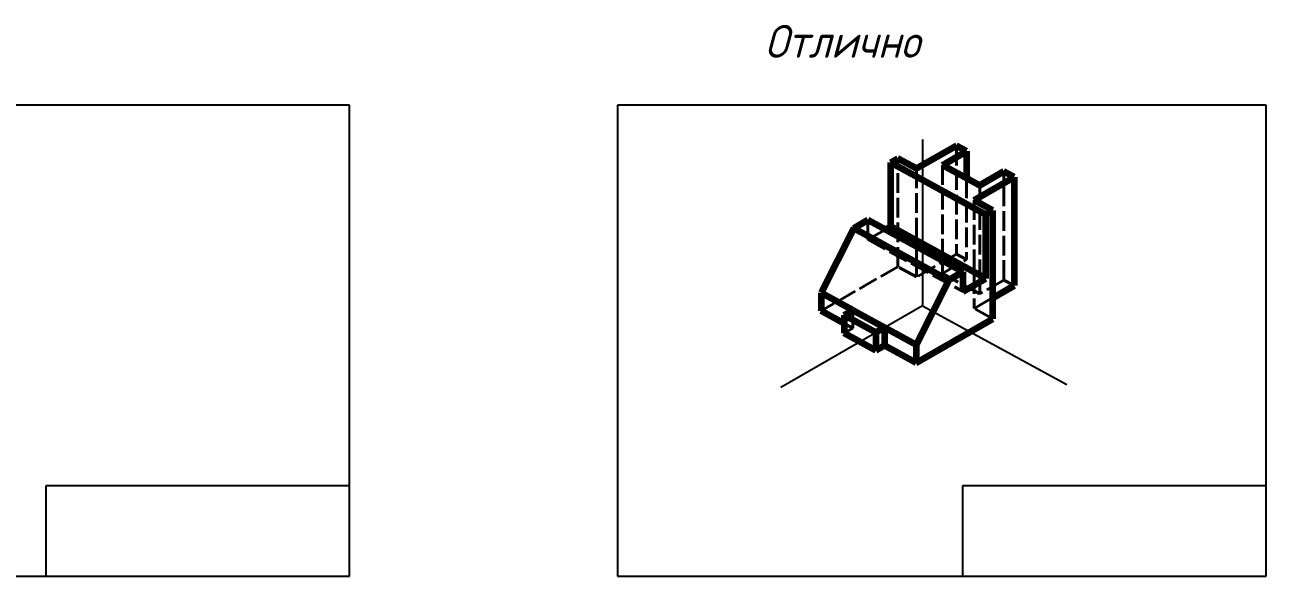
# Model space of a CAD drawing. Header units: inches. Extents: x 39 to 2522, y 44 to 1378.
# Drawn here: x 1068 to 1823, y 629 to 965 of the extents above; entities that cross this region are included whole.
import ezdxf

# ---------------------------------------------------------------- set-up
doc = ezdxf.new("R2010")
doc.units = ezdxf.units.IN
doc.header["$MEASUREMENT"] = 0
doc.linetypes.add('ACAD_ISO02W100', pattern=[15, 12, -3])
for name, color, linetype, lineweight in [('основной', 7, 'Continuous', 90), ('ПРОВЕРКА', 6, 'Continuous', 106), ('штриховой', 3, 'ACAD_ISO02W100', 40)]:
    doc.layers.add(name, color=color, linetype=linetype, lineweight=lineweight)
doc.styles.add('GOST', font='ISOCPEUR.TTF', dxfattribs={"width": 0.9, "oblique": 15, "height": 7})

msp = doc.modelspace()

# ---------------------------------------------------------------- linework, layer by layer
for p, q in [((1614.25, 894.84), (1614.25, 793.49)), ((1614.25, 793.49), (1527.91, 743.79)), ((1614.25, 793.49), (1702.06, 745.49)), ((1566.47, 776.82), (1576.12, 771.54)), ((1576.12, 771.54), (1585.77, 766.26))]:
    msp.add_line(p, q)
at = {"layer": 'Defpoints'}
for p, q in [((1265.31, 915.81), (870.31, 915.81)), ((1265.31, 628.81), (1265.31, 915.81)), ((1428.45, 915.81), (1428.45, 628.81)), ((1823.45, 915.81), (1428.45, 915.81)), ((1823.45, 628.81), (1823.45, 915.81)), ((1265.31, 683.81), (1080.31, 683.81)), ((1080.31, 683.81), (1080.31, 628.81)), ((1823.45, 683.81), (1638.45, 683.81)), ((1638.45, 683.81), (1638.45, 628.81)), ((870.31, 628.81), (1265.31, 628.81)), ((1428.45, 628.81), (1823.45, 628.81))]:
    msp.add_line(p, q, dxfattribs=at)
at = {"layer": 'основной'}
for p, q in [((1634.84, 891.04), (1610.57, 877.07)), ((1626.25, 879.2), (1640.98, 887.68)), ((1640.98, 887.68), (1634.84, 891.04)), ((1640.98, 887.68), (1640.98, 871.15)), ((1594.83, 880.81), (1599.16, 883.31)), ((1594.83, 841.81), (1594.83, 880.81)), ((1594.83, 880.81), (1652.74, 849.15)), ((1610.57, 877.07), (1599.16, 883.31)), ((1649.06, 866.73), (1626.25, 879.2)), ((1645.67, 857.88), (1669.93, 871.85)), ((1663.79, 875.21), (1649.06, 866.73)), ((1669.93, 871.85), (1663.79, 875.21)), ((1669.93, 871.85), (1669.93, 805.85)), ((1657.07, 851.65), (1645.67, 857.88)), ((1652.74, 849.15), (1657.07, 851.65)), ((1652.74, 810.15), (1652.74, 849.15)), ((1657.07, 785.65), (1657.07, 851.65)), ((1572.3, 840.84), (1552.37, 801.37)), ((1572.3, 840.84), (1580.96, 845.83)), ((1572.3, 840.84), (1630.21, 809.18)), ((1580.96, 845.83), (1638.87, 814.17)), ((1591.66, 839.98), (1594.83, 841.81)), ((1652.74, 810.15), (1594.83, 841.81)), ((1630.21, 809.18), (1610.28, 769.71)), ((1638.87, 814.17), (1630.21, 809.18)), ((1638.87, 802.17), (1638.87, 814.17)), ((1638.87, 802.17), (1652.74, 810.15)), ((1571.67, 790.81), (1552.37, 801.37)), ((1552.37, 801.37), (1552.37, 790.37)), ((1657.07, 798.45), (1669.93, 805.85)), ((1566.47, 782.65), (1552.37, 790.37)), ((1566.47, 787.82), (1571.67, 790.81)), ((1585.77, 777.26), (1566.47, 787.82)), ((1566.47, 787.82), (1566.47, 776.82)), ((1571.67, 790.81), (1590.97, 780.26)), ((1590.97, 780.26), (1585.77, 777.26)), ((1610.28, 769.71), (1590.97, 780.26)), ((1590.97, 780.26), (1590.97, 769.26)), ((1610.28, 758.71), (1657.07, 785.65)), ((1585.77, 766.26), (1566.47, 776.82)), ((1585.77, 777.26), (1585.77, 766.26)), ((1590.97, 769.26), (1585.77, 766.26)), ((1610.28, 758.71), (1590.97, 769.26)), ((1610.28, 769.71), (1610.28, 758.71))]:
    msp.add_line(p, q, dxfattribs=at)
at = {"layer": 'штриховой'}
for p, q in [((1634.84, 891.04), (1634.84, 825.04)), ((1599.16, 817.31), (1599.16, 883.31)), ((1610.57, 877.07), (1610.57, 811.07)), ((1626.25, 879.2), (1626.25, 813.2)), ((1640.98, 871.15), (1640.98, 821.68)), ((1663.79, 809.21), (1663.79, 875.21)), ((1649.06, 866.73), (1649.06, 800.73)), ((1645.67, 857.88), (1645.67, 791.88)), ((1580.96, 845.83), (1580.96, 833.83)), ((1580.96, 833.83), (1591.66, 839.98)), ((1580.96, 833.83), (1638.87, 802.17)), ((1634.84, 825.04), (1610.57, 811.07)), ((1640.98, 821.68), (1634.84, 825.04)), ((1599.16, 817.31), (1552.37, 790.37)), ((1610.57, 811.07), (1599.16, 817.31)), ((1626.25, 813.2), (1640.98, 821.68)), ((1649.06, 800.73), (1626.25, 813.2)), ((1663.79, 809.21), (1649.06, 800.73)), ((1669.93, 805.85), (1663.79, 809.21)), ((1645.67, 791.88), (1657.07, 798.45)), ((1571.67, 790.81), (1571.67, 779.81)), ((1657.07, 785.65), (1645.67, 791.88)), ((1571.67, 779.81), (1566.47, 782.65)), ((1566.47, 776.82), (1571.67, 779.81))]:
    msp.add_line(p, q, dxfattribs=at)

# ---------------------------------------------------------------- texts
at = {"layer": 'ПРОВЕРКА', "insert": (1518.01, 964.57), "char_height": 20, "width": 273.8474, "attachment_point": 1, "style": 'GOST'}
msp.add_mtext('{\\fISOCPEUR|b0|i0|c204|p0;Отлично}', dxfattribs=at)

doc.saveas('drawing.dxf')
